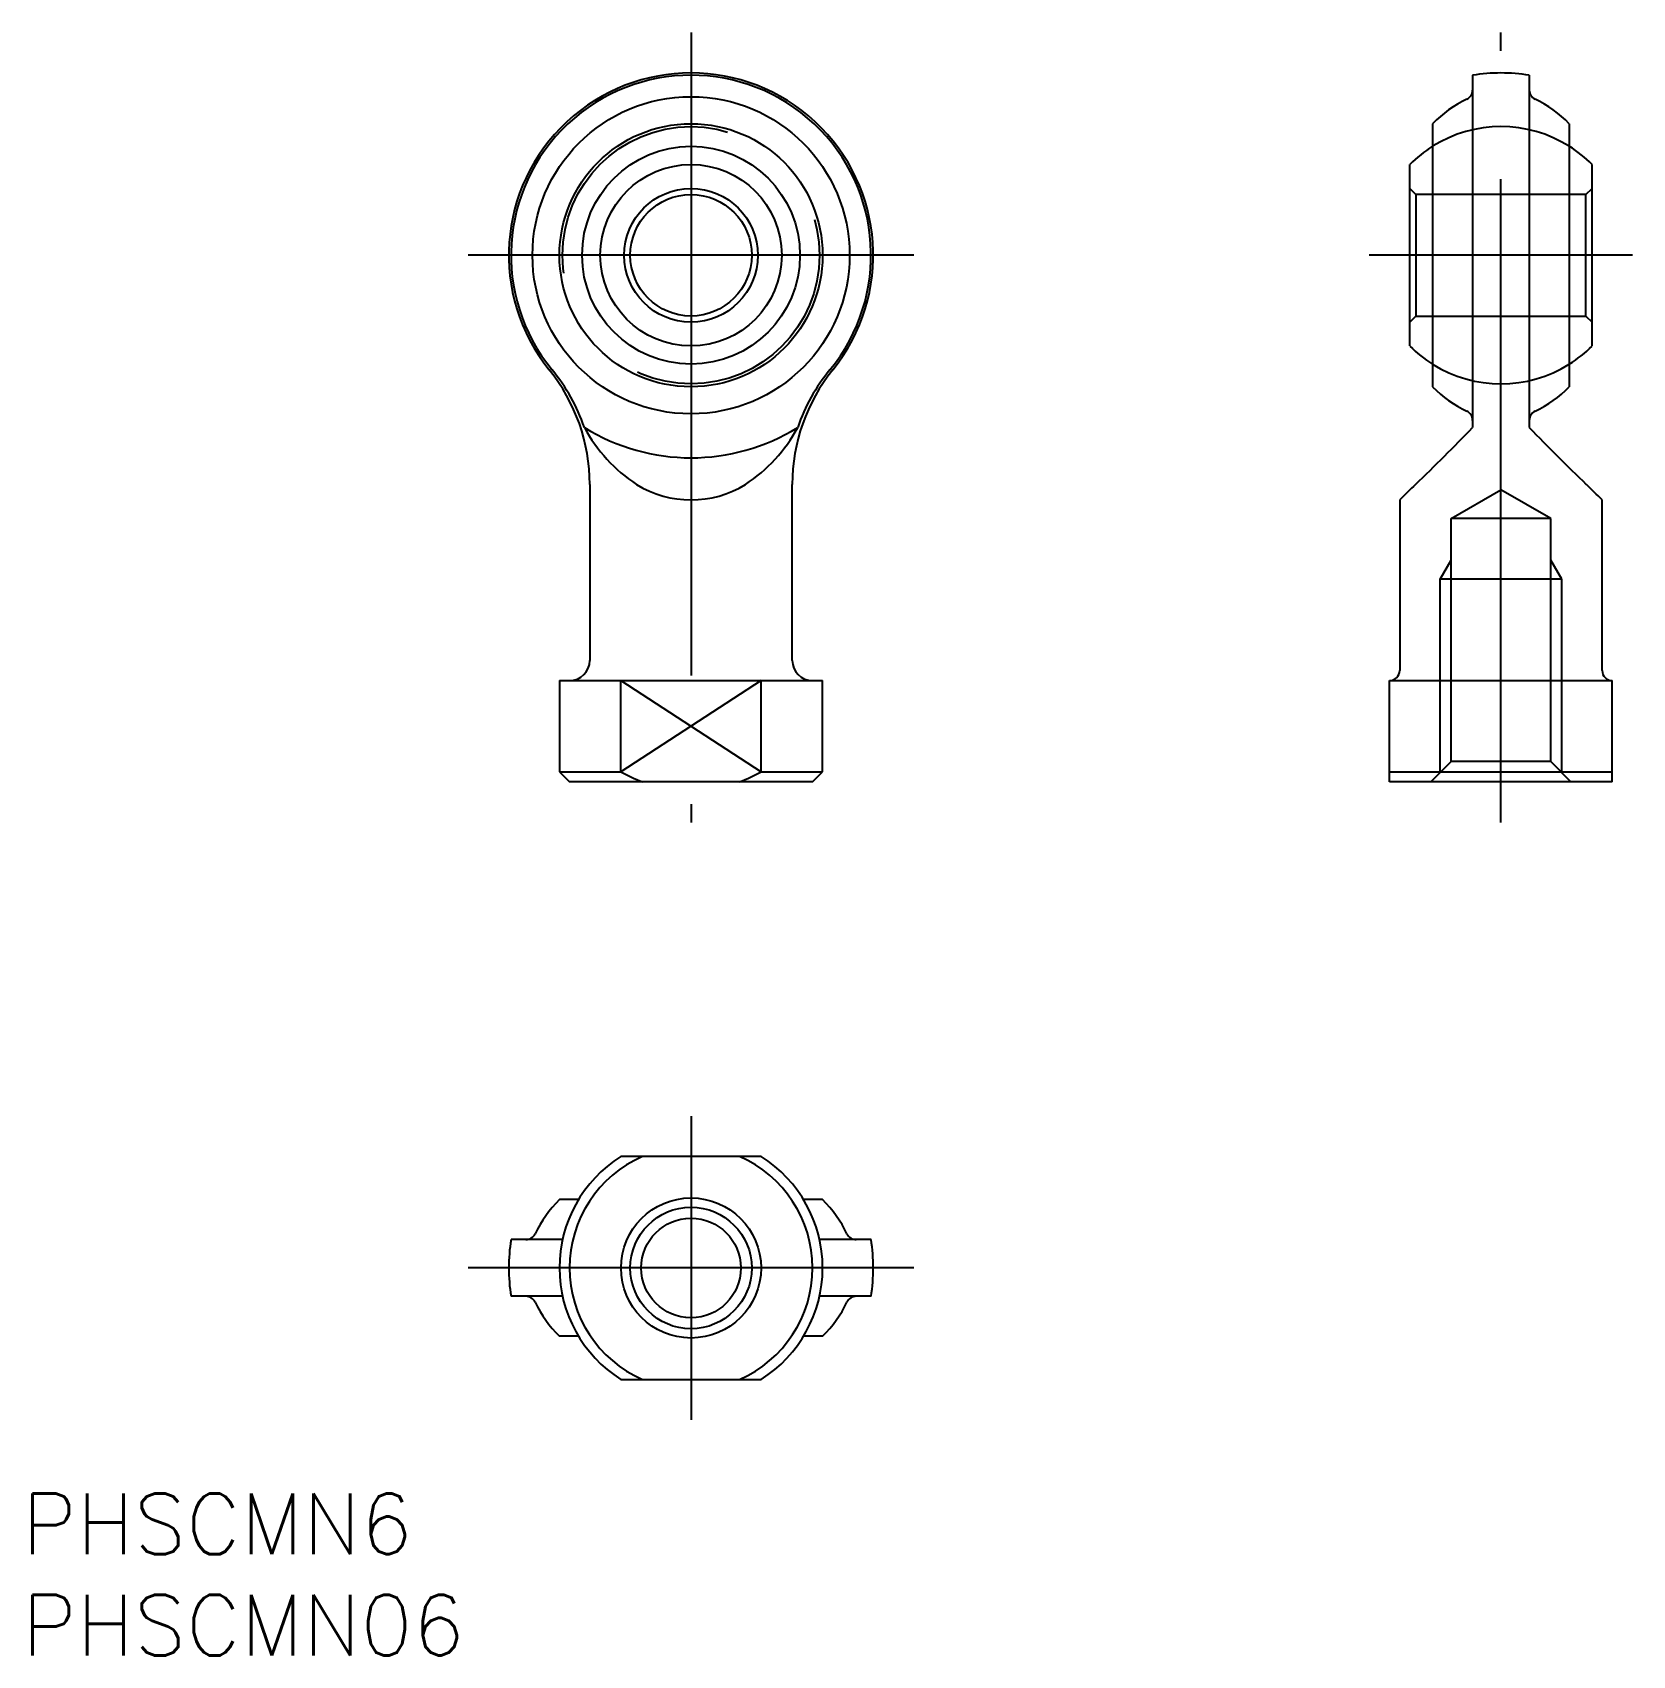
# Model space of a CAD drawing. Extents: x -32.5 to 46.5, y -19.1 to 61.
import ezdxf

# ---------------------------------------------------------------- set-up
doc = ezdxf.new("R2010")
doc.units = 0
doc.linetypes.add('CENTER', pattern=[50.8, 31.75, -6.35, 6.35, -6.35])
doc.linetypes.add('DASHED', pattern=[19.05, 12.7, -6.35])
doc.layers.get('0').update_dxf_attribs({"linetype": 'CONTINUOUS'})
doc.layers.add('CENTER', color=1, linetype='CENTER')
doc.styles.get("Standard").update_dxf_attribs({"font": 'txt.shx', "height": 3, "bigfont": 'bigfont.shx'})

msp = doc.modelspace()

# ---------------------------------------------------------------- linework, layer by layer
at = {"color": 7, "linetype": 'CONTINUOUS'}
for p, q in [((38.6, 58.89), (38.6, 41.5)), ((41.4, 58.89), (41.4, 41.5)), ((36.625, 56.496), (36.625, 43.504)), ((43.375, 56.496), (43.375, 43.504)), ((35.5, 45.52), (35.5, 54.48)), ((44.5, 45.52), (44.5, 54.48)), ((-5, 38.686), (-5, 30)), ((5, 30), (5, 38.686)), ((35, 37.922), (35, 29.5)), ((45, 29.5), (45, 37.922)), ((-6.5, 29), (-6.5, 24.5)), ((-6.5, 29), (6.5, 29)), ((-3.464, 24.5), (-3.464, 29)), ((3.464, 24.5), (3.464, 29)), ((6.5, 24.5), (6.5, 29)), ((34.5, 29), (45.5, 29)), ((34.5, 24), (34.5, 29)), ((45.5, 24), (45.5, 29)), ((-6.5, 24.5), (-3.464, 24.5)), ((-6.5, 24.5), (-6, 24)), ((3.464, 24.5), (6.5, 24.5)), ((6, 24), (6.5, 24.5)), ((34.5, 24.5), (45.5, 24.5)), ((6, 24), (-6, 24)), ((45.5, 24), (34.5, 24)), ((3.464, 5.5), (-3.464, 5.5)), ((-5.555, 3.375), (-6.496, 3.375)), ((6.496, 3.375), (5.555, 3.375)), ((-6.347, 1.4), (-8.89, 1.4)), ((8.89, 1.4), (6.347, 1.4)), ((-6.347, -1.4), (-8.89, -1.4)), ((8.89, -1.4), (6.347, -1.4)), ((-5.555, -3.375), (-6.496, -3.375)), ((6.496, -3.375), (5.555, -3.375)), ((-3.464, -5.5), (3.464, -5.5))]:
    msp.add_line(p, q, dxfattribs=at)
at = {"color": 3, "linetype": 'DASHED'}
for p, q in [((35.8, 53), (35.5, 53.3)), ((35.8, 53), (35.8, 47)), ((44.2, 53), (35.8, 53)), ((44.2, 53), (44.5, 53.3)), ((44.2, 47), (44.2, 53)), ((35.8, 47), (35.5, 46.7)), ((35.8, 47), (44.2, 47)), ((44.2, 47), (44.5, 46.7)), ((37.542, 37), (40, 38.419)), ((42.458, 37), (40, 38.419)), ((42.458, 37), (37.542, 37)), ((37.542, 25), (37.542, 37)), ((42.458, 25), (42.458, 37)), ((37, 34), (37.542, 34.938)), ((43, 34), (42.458, 34.938)), ((43, 34), (37, 34)), ((37, 24.458), (37, 34)), ((43, 24.458), (43, 34)), ((37.542, 25), (36.542, 24)), ((42.458, 25), (37.542, 25)), ((42.458, 25), (43.458, 24))]:
    msp.add_line(p, q, dxfattribs=at)
at = {"color": 3, "linetype": 'CONTINUOUS'}
for p, q in [((-3.464, 29), (3.464, 24.5)), ((3.464, 29), (-3.464, 24.5))]:
    msp.add_line(p, q, dxfattribs=at)
at = {"color": 7, "linetype": 'CONTINUOUS'}
for centre, radius in [((0, 50), 7.83), ((0, 50), 6.496), ((0, 50), 5.379), ((0, 50), 4.48), ((0, 50), 3.3), ((0, 50), 3), ((0, 0), 3.458), ((0, 0), 2.458)]:
    msp.add_circle(centre, radius, dxfattribs=at)
at = {"color": 3, "linetype": 'DASHED'}
msp.add_circle((0, 50), 6.35, dxfattribs=at)
at = {"color": 3, "linetype": 'CONTINUOUS'}
msp.add_circle((0, 0), 3, dxfattribs=at)
at = {"color": 7, "linetype": 'CONTINUOUS'}
for centre, radius, start, end in [((0, 50), 9, 321.05756, 218.94244), ((0, 50), 8.89, 320.48466, 219.51534), ((40, 50), 9, 81.05098, 98.94902), ((40.904, 52.29), 6, 115.55543, 135.4931), ((38.1, 58.154), 0.5, 295.55543, 0), ((41.9, 58.154), 0.5, 180, 244.44457), ((39.096, 52.29), 6, 44.5069, 64.44457), ((40, 50), 6.35, 122.10659, 135.12611), ((40, 50), 6.35, 44.87389, 57.89341), ((40, 50), 6.35, 224.87389, 237.89341), ((40, 50), 6.35, 302.10659, 315.12611), ((-14, 38.686), 9, 0, 38.94244), ((-13.853, 38.565), 9.073, 18.88004, 39.56229), ((14, 38.686), 9, 141.05756, 180), ((13.852, 38.565), 9.072, 140.4364, 161.12127), ((40.904, 47.71), 6, 224.5069, 244.44457), ((39.096, 47.71), 6, 295.55543, 315.4931), ((38.1, 41.846), 0.5, 0, 64.44457), ((41.9, 41.846), 0.5, 115.55543, 180), ((0, 50), 10, 238.20769, 301.79231), ((1.578, 45.192), 7.778, 208.33581, 236.76368), ((-1.563, 45.179), 7.759, 303.19946, 331.70105), ((-30.243, 107.615), 95.449, 313.76755, 316.15819), ((110.992, 108.365), 96.509, 223.85493, 226.21933), ((0, 43.022), 5.1, 238.22903, 301.77097), ((142.772, -71.618), 153.668, 134.1261, 134.53385), ((-62.113, -70.943), 152.725, 45.46489, 45.87516), ((-6, 30), 1, 270, 0), ((6, 30), 1, 180, 270), ((34.5, 29.5), 0.5, 270, 0), ((45.5, 29.5), 0.5, 180, 270), ((1.631, 33.977), 10.76, 241.73841, 248.01206), ((-1.625, 33.964), 10.745, 291.98363, 298.26589), ((0, 0), 6.5, 122.20423, 237.79577), ((0, 0), 6, 113.55646, 246.44354), ((0, 0), 6, 293.55646, 66.44354), ((0, 0), 6.5, 302.20423, 57.79577), ((-2.29, -0.904), 6, 134.5069, 154.44457), ((2.29, -0.904), 6, 25.55543, 45.4931), ((-8.154, 1.9), 0.5, 270, 334.44457), ((8.154, 1.9), 0.5, 205.55543, 270), ((0, 0), 9, 171.05098, 188.94902), ((0, 0), 9, 351.05098, 8.94902), ((-8.154, -1.9), 0.5, 25.55543, 90), ((8.154, -1.9), 0.5, 90, 154.44457), ((-2.29, 0.904), 6, 205.55543, 225.4931), ((2.29, 0.904), 6, 314.5069, 334.44457)]:
    msp.add_arc(centre, radius, start, end, dxfattribs=at)
at = {"color": 3, "linetype": 'DASHED'}
for start, end in [(57.89341, 122.10659), (237.89341, 302.10659)]:
    msp.add_arc((40, 50), 6.35, start, end, dxfattribs=at)
at = {"layer": 'CENTER', "color": 1, "linetype": 'CENTER'}
for p, q in [((0, 61), (0, 22)), ((40, 22), (40, 61)), ((11, 50), (-11, 50)), ((46.5, 50), (33.5, 50)), ((0, 7.5), (0, -7.5)), ((11, 0), (-11, 0))]:
    msp.add_line(p, q, dxfattribs=at)

# ---------------------------------------------------------------- texts
at = {"color": 7, "linetype": 'CONTINUOUS'}
for s, p in [('PHSCMN6', (-33.04, -14.135)), ('PHSCMN06', (-33.04, -19.135))]:
    msp.add_text(s, height=3, dxfattribs=at).set_placement(p)

doc.saveas('drawing.dxf')
